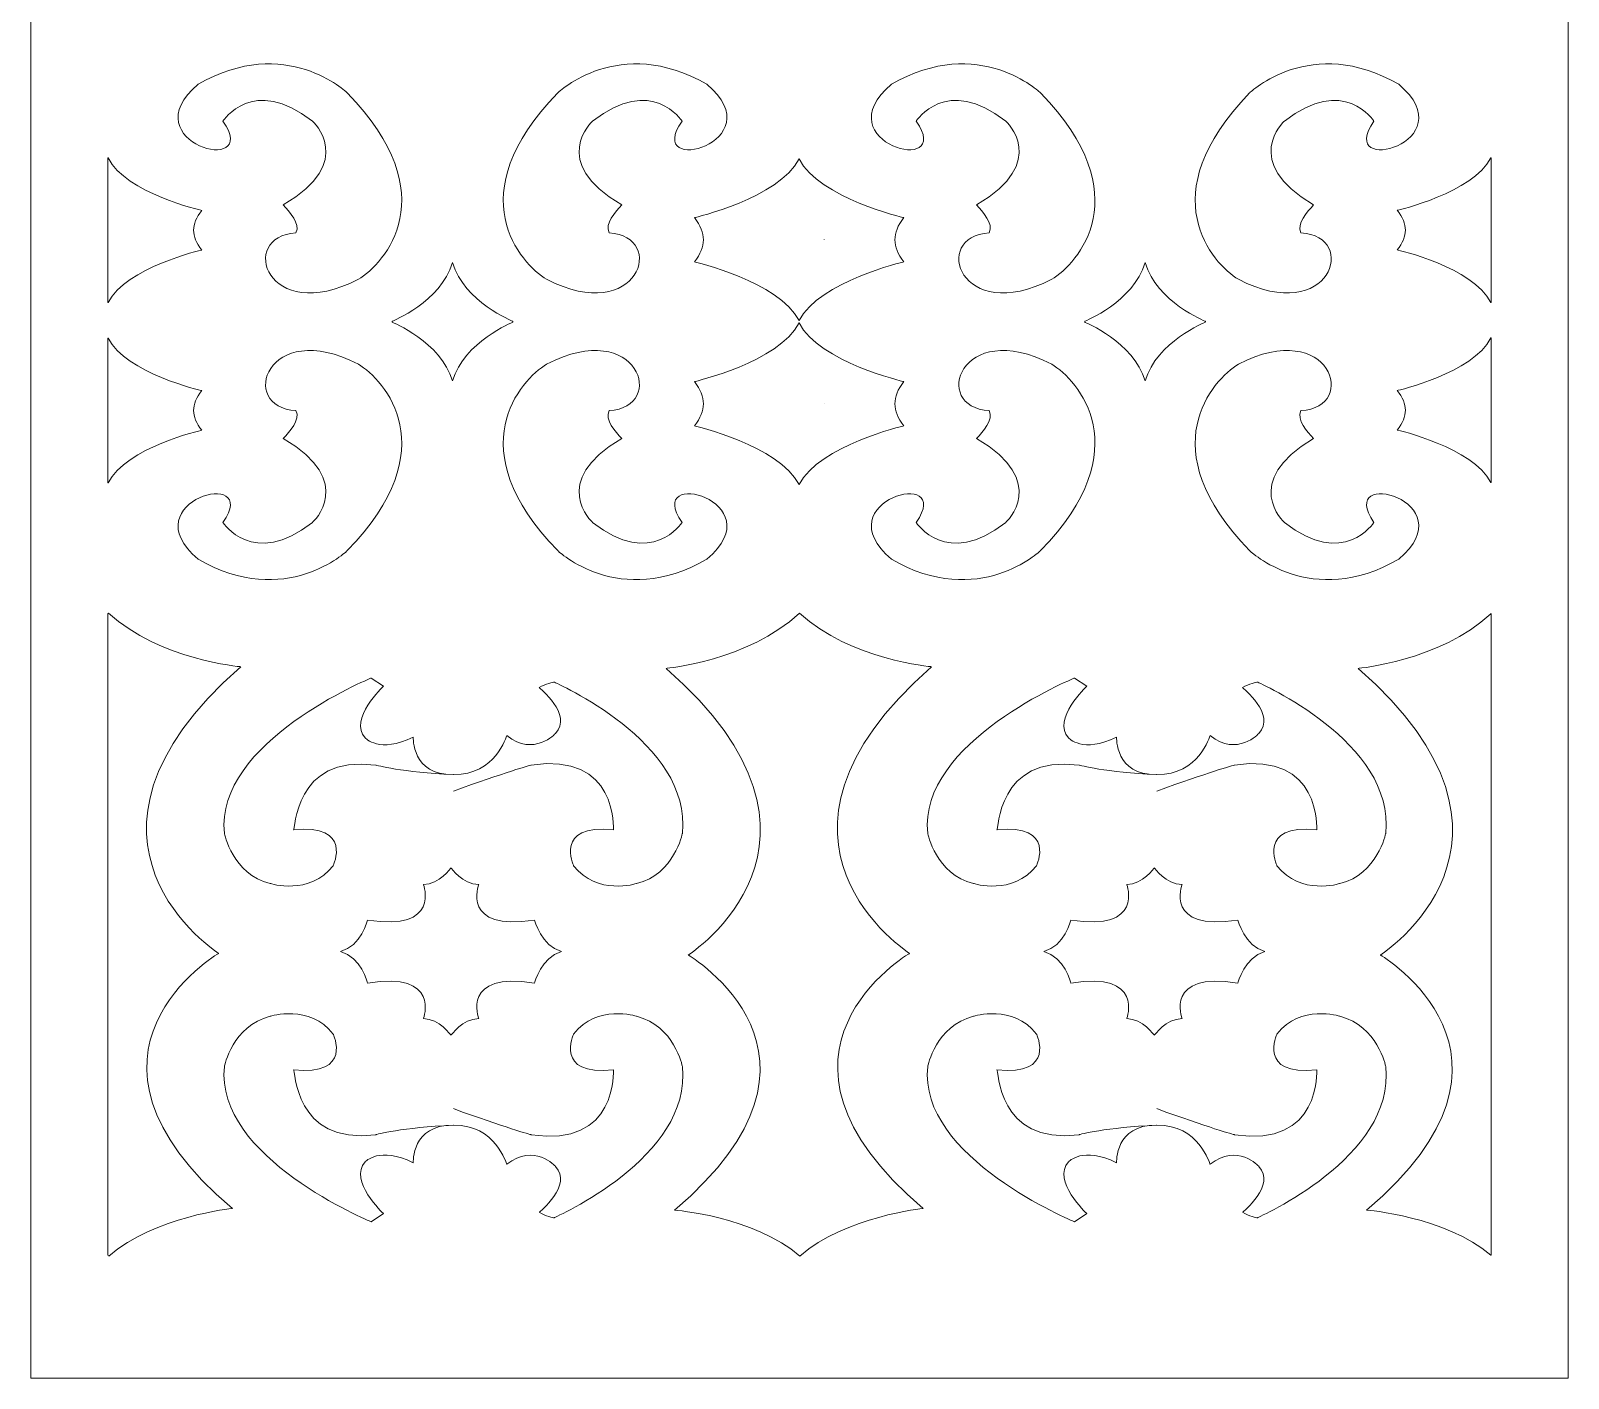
# Model space of a CAD drawing. Header units: centimetres. Extents: x -9.4 to 5, y -9.5 to 10.1.
# Drawn here: x -9.36 to -2.76, y -9.47 to -3.7 of the extents above; entities that cross this region are included whole.
import ezdxf

# ---------------------------------------------------------------- set-up
doc = ezdxf.new("R2010")
doc.units = ezdxf.units.CM
doc.header["$MEASUREMENT"] = 0
doc.layers.add('layer 1', color=7, linetype='Continuous')

msp = doc.modelspace()

# ---------------------------------------------------------------- linework, layer by layer
at = {"layer": 'layer 1', "color": 242, "lineweight": 9}
for points, knots in [([(-9.35539, -9.47415), (-9.35539, -9.47415), (-9.35539, 10.11865), (-9.35539, 10.11865), (-9.35539, 10.11865), (-9.35539, 10.11865), (-2.76373, 10.11865), (-2.76373, 10.11865), (-2.76373, 10.11865), (-2.76373, 10.11865), (-2.76373, -9.47415), (-2.76373, -9.47415), (-2.76373, -9.47415), (-2.76373, -9.47415), (-9.35539, -9.47415), (-9.35539, -9.47415)], [0, 0, 0, 0, 0.2, 0.2, 0.2, 0.2, 0.4, 0.4, 0.4, 0.4, 0.6, 0.6, 0.6, 0.6, 1, 1, 1, 1]), ([(-8.21822, -4.56465), (-8.47006, -4.57816), (-8.34461, -4.96715), (-7.95059, -4.76373), (-7.95059, -4.76373), (-7.83993, -4.69665), (-7.5712, -4.40383), (-7.99817, -3.96481), (-7.99817, -3.96481), (-7.99817, -3.96481), (-8.26204, -3.71124), (-8.63786, -3.92788), (-8.63786, -3.92788), (-8.93194, -4.17686), (-8.36337, -4.32866), (-8.53124, -4.08544), (-8.53124, -4.08544), (-8.53124, -4.08544), (-8.40331, -3.88603), (-8.14743, -4.08544), (-8.14743, -4.08544), (-8.14743, -4.08544), (-7.95552, -4.26023), (-8.2727, -4.44487), (-8.2727, -4.44487), (-8.24527, -4.47426), (-8.19891, -4.52523), (-8.21822, -4.56465)], [0, 0, 0, 0, 0.125, 0.125, 0.125, 0.125, 0.25, 0.25, 0.25, 0.25, 0.375, 0.375, 0.375, 0.375, 0.5, 0.5, 0.5, 0.5, 0.625, 0.625, 0.625, 0.625, 0.75, 0.75, 0.75, 0.75, 1, 1, 1, 1]), ([(-6.87621, -4.56465), (-6.62436, -4.57816), (-6.74982, -4.96715), (-7.14384, -4.76373), (-7.14384, -4.76373), (-7.2545, -4.69665), (-7.52323, -4.40383), (-7.09626, -3.96481), (-7.09626, -3.96481), (-7.09626, -3.96481), (-6.83239, -3.71124), (-6.45657, -3.92788), (-6.45657, -3.92788), (-6.16249, -4.17686), (-6.73106, -4.32866), (-6.56318, -4.08544), (-6.56318, -4.08544), (-6.56318, -4.08544), (-6.69112, -3.88603), (-6.947, -4.08544), (-6.947, -4.08544), (-6.947, -4.08544), (-7.1389, -4.26023), (-6.82172, -4.44487), (-6.82172, -4.44487), (-6.84916, -4.47426), (-6.89552, -4.52523), (-6.87621, -4.56465)], [0, 0, 0, 0, 0.125, 0.125, 0.125, 0.125, 0.25, 0.25, 0.25, 0.25, 0.375, 0.375, 0.375, 0.375, 0.5, 0.5, 0.5, 0.5, 0.625, 0.625, 0.625, 0.625, 0.75, 0.75, 0.75, 0.75, 1, 1, 1, 1]), ([(-5.24604, -4.56465), (-5.49789, -4.57816), (-5.37243, -4.96715), (-4.97841, -4.76373), (-4.97841, -4.76373), (-4.86775, -4.69665), (-4.59902, -4.40383), (-5.02599, -3.96481), (-5.02599, -3.96481), (-5.02599, -3.96481), (-5.28986, -3.71124), (-5.66568, -3.92788), (-5.66568, -3.92788), (-5.95976, -4.17686), (-5.39119, -4.32866), (-5.55907, -4.08544), (-5.55907, -4.08544), (-5.55907, -4.08544), (-5.43113, -3.88603), (-5.17525, -4.08544), (-5.17525, -4.08544), (-5.17525, -4.08544), (-4.98334, -4.26023), (-5.30053, -4.44487), (-5.30053, -4.44487), (-5.27309, -4.47426), (-5.22673, -4.52523), (-5.24604, -4.56465)], [0, 0, 0, 0, 0.125, 0.125, 0.125, 0.125, 0.25, 0.25, 0.25, 0.25, 0.375, 0.375, 0.375, 0.375, 0.5, 0.5, 0.5, 0.5, 0.625, 0.625, 0.625, 0.625, 0.75, 0.75, 0.75, 0.75, 1, 1, 1, 1]), ([(-3.90992, -4.56465), (-3.65807, -4.57816), (-3.78353, -4.96715), (-4.17755, -4.76373), (-4.17755, -4.76373), (-4.2882, -4.69665), (-4.55693, -4.40383), (-4.12996, -3.96481), (-4.12996, -3.96481), (-4.12996, -3.96481), (-3.86609, -3.71124), (-3.49027, -3.92788), (-3.49027, -3.92788), (-3.1962, -4.17686), (-3.76476, -4.32866), (-3.59689, -4.08544), (-3.59689, -4.08544), (-3.59689, -4.08544), (-3.72483, -3.88603), (-3.9807, -4.08544), (-3.9807, -4.08544), (-3.9807, -4.08544), (-4.17261, -4.26023), (-3.85543, -4.44487), (-3.85543, -4.44487), (-3.88286, -4.47426), (-3.92923, -4.52523), (-3.90992, -4.56465)], [0, 0, 0, 0, 0.125, 0.125, 0.125, 0.125, 0.25, 0.25, 0.25, 0.25, 0.375, 0.375, 0.375, 0.375, 0.5, 0.5, 0.5, 0.5, 0.625, 0.625, 0.625, 0.625, 0.75, 0.75, 0.75, 0.75, 1, 1, 1, 1]), ([(-9.02429, -4.24335), (-9.02423, -4.24346), (-9.02417, -4.24356), (-9.02411, -4.24368), (-9.02411, -4.24368), (-8.9463, -4.39457), (-8.62245, -4.46869), (-8.62245, -4.46869), (-8.62245, -4.46869), (-8.64672, -4.498), (-8.65581, -4.52731), (-8.65703, -4.55353), (-8.65703, -4.55353), (-8.65581, -4.57974), (-8.64672, -4.60905), (-8.62245, -4.63836), (-8.62245, -4.63836), (-8.62245, -4.63836), (-8.94644, -4.71252), (-9.02416, -4.86347), (-9.02416, -4.86347), (-9.0242, -4.86355), (-9.02425, -4.86362), (-9.02429, -4.8637), (-9.02429, -4.8637), (-9.02429, -4.8637), (-9.02429, -4.24335), (-9.02429, -4.24335)], [0, 0, 0, 0, 0.125, 0.125, 0.125, 0.125, 0.25, 0.25, 0.25, 0.25, 0.375, 0.375, 0.375, 0.375, 0.5, 0.5, 0.5, 0.5, 0.625, 0.625, 0.625, 0.625, 0.75, 0.75, 0.75, 0.75, 1, 1, 1, 1]), ([(-6.06112, -4.94087), (-5.97451, -4.77199), (-5.61207, -4.68904), (-5.61207, -4.68904), (-5.61207, -4.68904), (-5.63919, -4.65628), (-5.64934, -4.62353), (-5.6507, -4.59424), (-5.6507, -4.59424), (-5.64934, -4.56494), (-5.63919, -4.53219), (-5.61207, -4.49943), (-5.61207, -4.49943), (-5.61207, -4.49943), (-5.97451, -4.41648), (-6.06112, -4.24761), (-6.06112, -4.24761), (-6.14774, -4.41648), (-6.51018, -4.49943), (-6.51018, -4.49943), (-6.51018, -4.49943), (-6.48306, -4.53219), (-6.47291, -4.56494), (-6.47154, -4.59424), (-6.47154, -4.59424), (-6.47291, -4.62353), (-6.48306, -4.65628), (-6.51018, -4.68904), (-6.51018, -4.68904), (-6.51018, -4.68904), (-6.14774, -4.77199), (-6.06112, -4.94087)], [0, 0, 0, 0, 0.1111111, 0.1111111, 0.1111111, 0.1111111, 0.2222222, 0.2222222, 0.2222222, 0.2222222, 0.3333333, 0.3333333, 0.3333333, 0.3333333, 0.4444444, 0.4444444, 0.4444444, 0.4444444, 0.5555556, 0.5555556, 0.5555556, 0.5555556, 0.6666667, 0.6666667, 0.6666667, 0.6666667, 0.7777778, 0.7777778, 0.7777778, 0.7777778, 1, 1, 1, 1]), ([(-3.09483, -4.24266), (-3.09489, -4.24277), (-3.09495, -4.24288), (-3.09501, -4.24299), (-3.09501, -4.24299), (-3.17282, -4.39388), (-3.49667, -4.46801), (-3.49667, -4.46801), (-3.49667, -4.46801), (-3.4724, -4.49732), (-3.46331, -4.52663), (-3.46209, -4.55284), (-3.46209, -4.55284), (-3.46331, -4.57906), (-3.4724, -4.60836), (-3.49667, -4.63768), (-3.49667, -4.63768), (-3.49667, -4.63768), (-3.17268, -4.71183), (-3.09496, -4.86278), (-3.09496, -4.86278), (-3.09492, -4.86286), (-3.09487, -4.86294), (-3.09483, -4.86302), (-3.09483, -4.86302), (-3.09483, -4.86302), (-3.09483, -4.24266), (-3.09483, -4.24266)], [0, 0, 0, 0, 0.125, 0.125, 0.125, 0.125, 0.25, 0.25, 0.25, 0.25, 0.375, 0.375, 0.375, 0.375, 0.5, 0.5, 0.5, 0.5, 0.625, 0.625, 0.625, 0.625, 0.75, 0.75, 0.75, 0.75, 1, 1, 1, 1]), ([(-7.28937, -4.94569), (-7.28929, -4.94552), (-7.28921, -4.94534), (-7.28913, -4.94517), (-7.28913, -4.94517), (-7.28889, -4.94467), (-7.28866, -4.94417), (-7.28842, -4.94368), (-7.28842, -4.94368), (-7.28842, -4.94368), (-7.4973, -4.86072), (-7.54721, -4.69185), (-7.54721, -4.69185), (-7.59713, -4.86072), (-7.80601, -4.94368), (-7.80601, -4.94368), (-7.80601, -4.94368), (-7.80577, -4.94418), (-7.80553, -4.94468), (-7.80529, -4.94519), (-7.80529, -4.94519), (-7.80522, -4.94536), (-7.80514, -4.94552), (-7.80506, -4.94569), (-7.80506, -4.94569), (-7.80514, -4.94586), (-7.80522, -4.94603), (-7.80529, -4.94619), (-7.80529, -4.94619), (-7.80553, -4.9467), (-7.80577, -4.9472), (-7.80601, -4.9477), (-7.80601, -4.9477), (-7.80601, -4.9477), (-7.59713, -5.03066), (-7.54721, -5.19954), (-7.54721, -5.19954), (-7.4973, -5.03066), (-7.28842, -4.94771), (-7.28842, -4.94771), (-7.28842, -4.94771), (-7.28866, -4.94721), (-7.28889, -4.94671), (-7.28913, -4.94621), (-7.28913, -4.94621), (-7.28921, -4.94604), (-7.28929, -4.94586), (-7.28937, -4.94569)], [0, 0, 0, 0, 0.0769231, 0.0769231, 0.0769231, 0.0769231, 0.1538462, 0.1538462, 0.1538462, 0.1538462, 0.2307692, 0.2307692, 0.2307692, 0.2307692, 0.3076923, 0.3076923, 0.3076923, 0.3076923, 0.3846154, 0.3846154, 0.3846154, 0.3846154, 0.4615385, 0.4615385, 0.4615385, 0.4615385, 0.5384615, 0.5384615, 0.5384615, 0.5384615, 0.6153846, 0.6153846, 0.6153846, 0.6153846, 0.6923077, 0.6923077, 0.6923077, 0.6923077, 0.7692308, 0.7692308, 0.7692308, 0.7692308, 0.8461538, 0.8461538, 0.8461538, 0.8461538, 1, 1, 1, 1]), ([(-4.32013, -4.94569), (-4.32005, -4.94586), (-4.31998, -4.94604), (-4.31989, -4.94621), (-4.31989, -4.94621), (-4.31966, -4.94671), (-4.31942, -4.94721), (-4.31918, -4.94771), (-4.31918, -4.94771), (-4.31918, -4.94771), (-4.52806, -5.03066), (-4.57798, -5.19954), (-4.57798, -5.19954), (-4.6279, -5.03066), (-4.83677, -4.94771), (-4.83677, -4.94771), (-4.83677, -4.94771), (-4.83653, -4.9472), (-4.83629, -4.9467), (-4.83606, -4.94619), (-4.83606, -4.94619), (-4.83598, -4.94603), (-4.8359, -4.94586), (-4.83582, -4.94569), (-4.83582, -4.94569), (-4.8359, -4.94552), (-4.83598, -4.94536), (-4.83606, -4.94519), (-4.83606, -4.94519), (-4.83629, -4.94468), (-4.83653, -4.94418), (-4.83677, -4.94368), (-4.83677, -4.94368), (-4.83677, -4.94368), (-4.6279, -4.86072), (-4.57798, -4.69185), (-4.57798, -4.69185), (-4.52806, -4.86072), (-4.31918, -4.94368), (-4.31918, -4.94368), (-4.31918, -4.94368), (-4.31942, -4.94417), (-4.31966, -4.94467), (-4.31989, -4.94517), (-4.31989, -4.94517), (-4.31998, -4.94534), (-4.32005, -4.94552), (-4.32013, -4.94569)], [0, 0, 0, 0, 0.0769231, 0.0769231, 0.0769231, 0.0769231, 0.1538462, 0.1538462, 0.1538462, 0.1538462, 0.2307692, 0.2307692, 0.2307692, 0.2307692, 0.3076923, 0.3076923, 0.3076923, 0.3076923, 0.3846154, 0.3846154, 0.3846154, 0.3846154, 0.4615385, 0.4615385, 0.4615385, 0.4615385, 0.5384615, 0.5384615, 0.5384615, 0.5384615, 0.6153846, 0.6153846, 0.6153846, 0.6153846, 0.6923077, 0.6923077, 0.6923077, 0.6923077, 0.7692308, 0.7692308, 0.7692308, 0.7692308, 0.8461538, 0.8461538, 0.8461538, 0.8461538, 1, 1, 1, 1]), ([(-8.21822, -5.32673), (-8.47006, -5.31322), (-8.34461, -4.92424), (-7.95059, -5.12765), (-7.95059, -5.12765), (-7.83993, -5.19473), (-7.5712, -5.48755), (-7.99817, -5.92657), (-7.99817, -5.92657), (-7.99817, -5.92657), (-8.26204, -6.18014), (-8.63786, -5.9635), (-8.63786, -5.9635), (-8.93194, -5.71452), (-8.36337, -5.56272), (-8.53124, -5.80594), (-8.53124, -5.80594), (-8.53124, -5.80594), (-8.40331, -6.00535), (-8.14743, -5.80594), (-8.14743, -5.80594), (-8.14743, -5.80594), (-7.95552, -5.63115), (-8.2727, -5.44651), (-8.2727, -5.44651), (-8.24527, -5.41712), (-8.19891, -5.36615), (-8.21822, -5.32673)], [0, 0, 0, 0, 0.125, 0.125, 0.125, 0.125, 0.25, 0.25, 0.25, 0.25, 0.375, 0.375, 0.375, 0.375, 0.5, 0.5, 0.5, 0.5, 0.625, 0.625, 0.625, 0.625, 0.75, 0.75, 0.75, 0.75, 1, 1, 1, 1]), ([(-6.87621, -5.32673), (-6.62436, -5.31322), (-6.74982, -4.92424), (-7.14384, -5.12765), (-7.14384, -5.12765), (-7.2545, -5.19473), (-7.52323, -5.48755), (-7.09626, -5.92657), (-7.09626, -5.92657), (-7.09626, -5.92657), (-6.83239, -6.18014), (-6.45657, -5.9635), (-6.45657, -5.9635), (-6.16249, -5.71452), (-6.73106, -5.56272), (-6.56318, -5.80594), (-6.56318, -5.80594), (-6.56318, -5.80594), (-6.69112, -6.00535), (-6.947, -5.80594), (-6.947, -5.80594), (-6.947, -5.80594), (-7.1389, -5.63115), (-6.82172, -5.44651), (-6.82172, -5.44651), (-6.84916, -5.41712), (-6.89552, -5.36615), (-6.87621, -5.32673)], [0, 0, 0, 0, 0.125, 0.125, 0.125, 0.125, 0.25, 0.25, 0.25, 0.25, 0.375, 0.375, 0.375, 0.375, 0.5, 0.5, 0.5, 0.5, 0.625, 0.625, 0.625, 0.625, 0.75, 0.75, 0.75, 0.75, 1, 1, 1, 1]), ([(-5.24604, -5.32673), (-5.49789, -5.31322), (-5.37243, -4.92424), (-4.97841, -5.12765), (-4.97841, -5.12765), (-4.86775, -5.19473), (-4.59902, -5.48755), (-5.02599, -5.92657), (-5.02599, -5.92657), (-5.02599, -5.92657), (-5.28986, -6.18014), (-5.66568, -5.9635), (-5.66568, -5.9635), (-5.95976, -5.71452), (-5.39119, -5.56272), (-5.55907, -5.80594), (-5.55907, -5.80594), (-5.55907, -5.80594), (-5.43113, -6.00535), (-5.17525, -5.80594), (-5.17525, -5.80594), (-5.17525, -5.80594), (-4.98334, -5.63115), (-5.30053, -5.44651), (-5.30053, -5.44651), (-5.27309, -5.41712), (-5.22673, -5.36615), (-5.24604, -5.32673)], [0, 0, 0, 0, 0.125, 0.125, 0.125, 0.125, 0.25, 0.25, 0.25, 0.25, 0.375, 0.375, 0.375, 0.375, 0.5, 0.5, 0.5, 0.5, 0.625, 0.625, 0.625, 0.625, 0.75, 0.75, 0.75, 0.75, 1, 1, 1, 1]), ([(-3.90992, -5.32673), (-3.65807, -5.31322), (-3.78353, -4.92424), (-4.17755, -5.12765), (-4.17755, -5.12765), (-4.2882, -5.19473), (-4.55693, -5.48755), (-4.12996, -5.92657), (-4.12996, -5.92657), (-4.12996, -5.92657), (-3.86609, -6.18014), (-3.49027, -5.9635), (-3.49027, -5.9635), (-3.1962, -5.71452), (-3.76476, -5.56272), (-3.59689, -5.80594), (-3.59689, -5.80594), (-3.59689, -5.80594), (-3.72483, -6.00535), (-3.9807, -5.80594), (-3.9807, -5.80594), (-3.9807, -5.80594), (-4.17261, -5.63115), (-3.85543, -5.44651), (-3.85543, -5.44651), (-3.88286, -5.41712), (-3.92923, -5.36615), (-3.90992, -5.32673)], [0, 0, 0, 0, 0.125, 0.125, 0.125, 0.125, 0.25, 0.25, 0.25, 0.25, 0.375, 0.375, 0.375, 0.375, 0.5, 0.5, 0.5, 0.5, 0.625, 0.625, 0.625, 0.625, 0.75, 0.75, 0.75, 0.75, 1, 1, 1, 1]), ([(-6.06112, -4.95052), (-5.97451, -5.11939), (-5.61207, -5.20234), (-5.61207, -5.20234), (-5.61207, -5.20234), (-5.63919, -5.2351), (-5.64934, -5.26785), (-5.6507, -5.29714), (-5.6507, -5.29714), (-5.64934, -5.32644), (-5.63919, -5.35919), (-5.61207, -5.39195), (-5.61207, -5.39195), (-5.61207, -5.39195), (-5.97451, -5.4749), (-6.06112, -5.64377), (-6.06112, -5.64377), (-6.14774, -5.4749), (-6.51018, -5.39195), (-6.51018, -5.39195), (-6.51018, -5.39195), (-6.48306, -5.35919), (-6.47291, -5.32644), (-6.47154, -5.29714), (-6.47154, -5.29714), (-6.47291, -5.26785), (-6.48306, -5.2351), (-6.51018, -5.20234), (-6.51018, -5.20234), (-6.51018, -5.20234), (-6.14774, -5.11939), (-6.06112, -4.95052)], [0, 0, 0, 0, 0.1111111, 0.1111111, 0.1111111, 0.1111111, 0.2222222, 0.2222222, 0.2222222, 0.2222222, 0.3333333, 0.3333333, 0.3333333, 0.3333333, 0.4444444, 0.4444444, 0.4444444, 0.4444444, 0.5555556, 0.5555556, 0.5555556, 0.5555556, 0.6666667, 0.6666667, 0.6666667, 0.6666667, 0.7777778, 0.7777778, 0.7777778, 0.7777778, 1, 1, 1, 1]), ([(-9.02429, -5.63602), (-9.02423, -5.63591), (-9.02417, -5.6358), (-9.02411, -5.63569), (-9.02411, -5.63569), (-8.9463, -5.4848), (-8.62245, -5.41068), (-8.62245, -5.41068), (-8.62245, -5.41068), (-8.64672, -5.38137), (-8.65581, -5.35206), (-8.65703, -5.32584), (-8.65703, -5.32584), (-8.65581, -5.29963), (-8.64672, -5.27032), (-8.62245, -5.241), (-8.62245, -5.241), (-8.62245, -5.241), (-8.94644, -5.16685), (-9.02416, -5.0159), (-9.02416, -5.0159), (-9.0242, -5.01582), (-9.02425, -5.01574), (-9.02429, -5.01566), (-9.02429, -5.01566), (-9.02429, -5.01566), (-9.02429, -5.63602), (-9.02429, -5.63602)], [0, 0, 0, 0, 0.125, 0.125, 0.125, 0.125, 0.25, 0.25, 0.25, 0.25, 0.375, 0.375, 0.375, 0.375, 0.5, 0.5, 0.5, 0.5, 0.625, 0.625, 0.625, 0.625, 0.75, 0.75, 0.75, 0.75, 1, 1, 1, 1]), ([(-3.09483, -5.63534), (-3.09489, -5.63523), (-3.09495, -5.63512), (-3.09501, -5.63501), (-3.09501, -5.63501), (-3.17282, -5.48412), (-3.49667, -5.40999), (-3.49667, -5.40999), (-3.49667, -5.40999), (-3.4724, -5.38068), (-3.46331, -5.35137), (-3.46209, -5.32516), (-3.46209, -5.32516), (-3.46331, -5.29895), (-3.4724, -5.26964), (-3.49667, -5.24032), (-3.49667, -5.24032), (-3.49667, -5.24032), (-3.17268, -5.16617), (-3.09496, -5.01522), (-3.09496, -5.01522), (-3.09492, -5.01513), (-3.09487, -5.01506), (-3.09483, -5.01498), (-3.09483, -5.01498), (-3.09483, -5.01498), (-3.09483, -5.63534), (-3.09483, -5.63534)], [0, 0, 0, 0, 0.125, 0.125, 0.125, 0.125, 0.25, 0.25, 0.25, 0.25, 0.375, 0.375, 0.375, 0.375, 0.5, 0.5, 0.5, 0.5, 0.625, 0.625, 0.625, 0.625, 0.75, 0.75, 0.75, 0.75, 1, 1, 1, 1]), ([(-9.02001, -8.95043), (-8.82396, -8.77999), (-8.49086, -8.74642), (-8.49086, -8.74642), (-8.49086, -8.74642), (-9.28085, -8.08067), (-8.54965, -7.65307), (-8.54965, -7.65307), (-8.54965, -7.65307), (-8.54965, -7.65307), (-9.30563, -7.16967), (-8.45515, -6.42441), (-8.45515, -6.42441), (-8.45515, -6.42441), (-8.79994, -6.39639), (-9.02181, -6.1946), (-9.02181, -6.1946), (-9.02263, -6.19536), (-9.02347, -6.1961), (-9.02429, -6.19685), (-9.02429, -6.19685), (-9.02429, -6.19685), (-9.02429, -8.9468), (-9.02429, -8.9468), (-9.02429, -8.9468), (-9.02286, -8.94801), (-9.02142, -8.9492), (-9.02001, -8.95043)], [0, 0, 0, 0, 0.125, 0.125, 0.125, 0.125, 0.25, 0.25, 0.25, 0.25, 0.375, 0.375, 0.375, 0.375, 0.5, 0.5, 0.5, 0.5, 0.625, 0.625, 0.625, 0.625, 0.75, 0.75, 0.75, 0.75, 1, 1, 1, 1]), ([(-6.05799, -8.95043), (-5.86193, -8.77999), (-5.52883, -8.74642), (-5.52883, -8.74642), (-5.52883, -8.74642), (-6.31882, -8.08067), (-5.58762, -7.65308), (-5.58762, -7.65308), (-5.58762, -7.65308), (-5.58762, -7.65308), (-6.3436, -7.16967), (-5.49312, -6.42441), (-5.49312, -6.42441), (-5.49312, -6.42441), (-5.83791, -6.39639), (-6.05978, -6.1946), (-6.05978, -6.1946), (-6.28141, -6.40093), (-6.6314, -6.43142), (-6.6314, -6.43142), (-6.6314, -6.43142), (-5.78092, -7.17668), (-6.53691, -7.6601), (-6.53691, -7.6601), (-6.53691, -7.6601), (-6.53691, -7.6601), (-5.8057, -8.08768), (-6.5957, -8.75344), (-6.5957, -8.75344), (-6.5957, -8.75344), (-6.25405, -8.77999), (-6.05799, -8.95043)], [0, 0, 0, 0, 0.1111111, 0.1111111, 0.1111111, 0.1111111, 0.2222222, 0.2222222, 0.2222222, 0.2222222, 0.3333333, 0.3333333, 0.3333333, 0.3333333, 0.4444444, 0.4444444, 0.4444444, 0.4444444, 0.5555556, 0.5555556, 0.5555556, 0.5555556, 0.6666667, 0.6666667, 0.6666667, 0.6666667, 0.7777778, 0.7777778, 0.7777778, 0.7777778, 1, 1, 1, 1]), ([(-3.09483, -6.19686), (-3.09491, -6.19693), (-3.095, -6.19701), (-3.09508, -6.19708), (-3.09508, -6.19708), (-3.31684, -6.40115), (-3.66397, -6.43142), (-3.66397, -6.43142), (-3.66397, -6.43142), (-2.81349, -7.17668), (-3.56947, -7.6601), (-3.56947, -7.6601), (-3.56947, -7.6601), (-3.56947, -7.6601), (-2.83827, -8.08769), (-3.62827, -8.75345), (-3.62827, -8.75345), (-3.62827, -8.75345), (-3.29208, -8.7796), (-3.09531, -8.94639), (-3.09531, -8.94639), (-3.09515, -8.94653), (-3.09499, -8.94667), (-3.09483, -8.9468), (-3.09483, -8.9468), (-3.09483, -8.9468), (-3.09483, -6.19686), (-3.09483, -6.19686)], [0, 0, 0, 0, 0.125, 0.125, 0.125, 0.125, 0.25, 0.25, 0.25, 0.25, 0.375, 0.375, 0.375, 0.375, 0.5, 0.5, 0.5, 0.5, 0.625, 0.625, 0.625, 0.625, 0.75, 0.75, 0.75, 0.75, 1, 1, 1, 1]), ([(-7.54416, -6.88633), (-7.54417, -6.88633), (-7.54418, -6.88633), (-7.54418, -6.88633), (-7.54418, -6.88633), (-7.72289, -6.89011), (-7.71535, -6.72592), (-7.71535, -6.72592), (-7.71535, -6.72592), (-7.86062, -6.79769), (-7.92133, -6.72956), (-7.92133, -6.72956), (-7.92133, -6.72956), (-7.99528, -6.64986), (-7.84329, -6.50784), (-7.84329, -6.50784), (-7.84329, -6.50784), (-7.84329, -6.50784), (-7.89637, -6.47298), (-7.89637, -6.47298), (-7.89637, -6.47298), (-7.89637, -6.47298), (-8.5684, -6.74838), (-8.52503, -7.13849), (-8.52503, -7.13849), (-8.52503, -7.13849), (-8.49078, -7.31351), (-8.32868, -7.35358), (-8.32868, -7.35358), (-8.32868, -7.35358), (-8.15895, -7.4073), (-8.05898, -7.27719), (-8.05898, -7.27719), (-8.05898, -7.27719), (-7.97264, -7.09671), (-8.22939, -7.12399), (-8.22939, -7.12399), (-8.21952, -7.13006), (-8.23055, -6.80015), (-7.8764, -6.84597), (-7.8764, -6.84597), (-7.8764, -6.84597), (-7.76175, -6.87756), (-7.54416, -6.88633)], [0, 0, 0, 0, 0.0833333, 0.0833333, 0.0833333, 0.0833333, 0.1666667, 0.1666667, 0.1666667, 0.1666667, 0.25, 0.25, 0.25, 0.25, 0.3333333, 0.3333333, 0.3333333, 0.3333333, 0.4166667, 0.4166667, 0.4166667, 0.4166667, 0.5, 0.5, 0.5, 0.5, 0.5833333, 0.5833333, 0.5833333, 0.5833333, 0.6666667, 0.6666667, 0.6666667, 0.6666667, 0.75, 0.75, 0.75, 0.75, 0.8333333, 0.8333333, 0.8333333, 0.8333333, 1, 1, 1, 1]), ([(-7.54261, -6.88633), (-7.36389, -6.89012), (-7.31459, -6.71936), (-7.31459, -6.71936), (-7.31459, -6.71936), (-7.1975, -6.81233), (-7.10506, -6.70987), (-7.10506, -6.70987), (-7.10506, -6.70987), (-7.0311, -6.63018), (-7.17538, -6.51324), (-7.17538, -6.51324), (-7.17538, -6.51324), (-7.1502, -6.49725), (-7.11185, -6.48994), (-7.11185, -6.48994), (-7.11185, -6.48994), (-7.11185, -6.48994), (-6.51837, -6.74838), (-6.56175, -7.13849), (-6.56175, -7.13849), (-6.56175, -7.13849), (-6.59599, -7.31351), (-6.75809, -7.35358), (-6.75809, -7.35358), (-6.75809, -7.35358), (-6.92782, -7.4073), (-7.02779, -7.27719), (-7.02779, -7.27719), (-7.02779, -7.27719), (-7.11413, -7.09671), (-6.85739, -7.12399), (-6.85739, -7.12399), (-6.85739, -7.12399), (-6.8374, -6.78856), (-7.21038, -6.84597), (-7.21038, -6.84597), (-7.21038, -6.84597), (-7.32503, -6.87756), (-7.54339, -6.95759)], [0, 0, 0, 0, 0.0909091, 0.0909091, 0.0909091, 0.0909091, 0.1818182, 0.1818182, 0.1818182, 0.1818182, 0.2727273, 0.2727273, 0.2727273, 0.2727273, 0.3636364, 0.3636364, 0.3636364, 0.3636364, 0.4545455, 0.4545455, 0.4545455, 0.4545455, 0.5454545, 0.5454545, 0.5454545, 0.5454545, 0.6363636, 0.6363636, 0.6363636, 0.6363636, 0.7272727, 0.7272727, 0.7272727, 0.7272727, 0.8181818, 0.8181818, 0.8181818, 0.8181818, 1, 1, 1, 1]), ([(-4.52883, -6.88633), (-4.52884, -6.88633), (-4.52885, -6.88633), (-4.52885, -6.88633), (-4.52885, -6.88633), (-4.70756, -6.89011), (-4.70002, -6.72592), (-4.70002, -6.72592), (-4.70002, -6.72592), (-4.84529, -6.79769), (-4.906, -6.72956), (-4.906, -6.72956), (-4.906, -6.72956), (-4.97995, -6.64986), (-4.82796, -6.50784), (-4.82796, -6.50784), (-4.82796, -6.50784), (-4.82796, -6.50784), (-4.88105, -6.47298), (-4.88105, -6.47298), (-4.88105, -6.47298), (-4.88105, -6.47298), (-5.55308, -6.74838), (-5.5097, -7.13849), (-5.5097, -7.13849), (-5.5097, -7.13849), (-5.47545, -7.31351), (-5.31336, -7.35358), (-5.31336, -7.35358), (-5.31336, -7.35358), (-5.14362, -7.4073), (-5.04365, -7.27719), (-5.04365, -7.27719), (-5.04365, -7.27719), (-4.95731, -7.09671), (-5.21406, -7.12399), (-5.21406, -7.12399), (-5.20419, -7.13006), (-5.21522, -6.80015), (-4.86107, -6.84597), (-4.86107, -6.84597), (-4.86107, -6.84597), (-4.74642, -6.87756), (-4.52883, -6.88633)], [0, 0, 0, 0, 0.0833333, 0.0833333, 0.0833333, 0.0833333, 0.1666667, 0.1666667, 0.1666667, 0.1666667, 0.25, 0.25, 0.25, 0.25, 0.3333333, 0.3333333, 0.3333333, 0.3333333, 0.4166667, 0.4166667, 0.4166667, 0.4166667, 0.5, 0.5, 0.5, 0.5, 0.5833333, 0.5833333, 0.5833333, 0.5833333, 0.6666667, 0.6666667, 0.6666667, 0.6666667, 0.75, 0.75, 0.75, 0.75, 0.8333333, 0.8333333, 0.8333333, 0.8333333, 1, 1, 1, 1]), ([(-4.52729, -6.88633), (-4.34857, -6.89012), (-4.29926, -6.71936), (-4.29926, -6.71936), (-4.29926, -6.71936), (-4.18217, -6.81233), (-4.08973, -6.70987), (-4.08973, -6.70987), (-4.08973, -6.70987), (-4.01577, -6.63018), (-4.16004, -6.51324), (-4.16004, -6.51324), (-4.16004, -6.51324), (-4.13487, -6.49725), (-4.09652, -6.48994), (-4.09652, -6.48994), (-4.09652, -6.48994), (-4.09652, -6.48994), (-3.50304, -6.74838), (-3.54642, -7.13849), (-3.54642, -7.13849), (-3.54642, -7.13849), (-3.58067, -7.31351), (-3.74276, -7.35358), (-3.74276, -7.35358), (-3.74276, -7.35358), (-3.9125, -7.4073), (-4.01247, -7.27719), (-4.01247, -7.27719), (-4.01247, -7.27719), (-4.09881, -7.09671), (-3.84206, -7.12399), (-3.84206, -7.12399), (-3.84206, -7.12399), (-3.82207, -6.78856), (-4.19505, -6.84597), (-4.19505, -6.84597), (-4.19505, -6.84597), (-4.30969, -6.87756), (-4.52806, -6.95759)], [0, 0, 0, 0, 0.0909091, 0.0909091, 0.0909091, 0.0909091, 0.1818182, 0.1818182, 0.1818182, 0.1818182, 0.2727273, 0.2727273, 0.2727273, 0.2727273, 0.3636364, 0.3636364, 0.3636364, 0.3636364, 0.4545455, 0.4545455, 0.4545455, 0.4545455, 0.5454545, 0.5454545, 0.5454545, 0.5454545, 0.6363636, 0.6363636, 0.6363636, 0.6363636, 0.7272727, 0.7272727, 0.7272727, 0.7272727, 0.8181818, 0.8181818, 0.8181818, 0.8181818, 1, 1, 1, 1]), ([(-7.07939, -7.64508), (-7.16759, -7.668), (-7.19515, -7.78001), (-7.19515, -7.78001), (-7.19515, -7.78001), (-7.51212, -7.7291), (-7.43495, -7.93276), (-7.43495, -7.93276), (-7.43495, -7.93276), (-7.50386, -7.93276), (-7.55347, -8.00404), (-7.55347, -8.00404), (-7.55347, -8.00404), (-7.55347, -8.00404), (-7.60308, -7.93276), (-7.67199, -7.93276), (-7.67199, -7.93276), (-7.67199, -7.93276), (-7.59481, -7.7291), (-7.91178, -7.78001), (-7.91178, -7.78001), (-7.91178, -7.78001), (-7.93934, -7.668), (-8.02755, -7.64508), (-8.02755, -7.64508), (-7.93934, -7.62217), (-7.91178, -7.51016), (-7.91178, -7.51016), (-7.91178, -7.51016), (-7.59481, -7.56107), (-7.67199, -7.35741), (-7.67199, -7.35741), (-7.67199, -7.35741), (-7.60308, -7.35741), (-7.55347, -7.28613), (-7.55347, -7.28613), (-7.55347, -7.28613), (-7.55347, -7.28613), (-7.50386, -7.35741), (-7.43495, -7.35741), (-7.43495, -7.35741), (-7.43495, -7.35741), (-7.51212, -7.56107), (-7.19515, -7.51016), (-7.19515, -7.51016), (-7.19515, -7.51016), (-7.16759, -7.62217), (-7.07939, -7.64508)], [0, 0, 0, 0, 0.0769231, 0.0769231, 0.0769231, 0.0769231, 0.1538462, 0.1538462, 0.1538462, 0.1538462, 0.2307692, 0.2307692, 0.2307692, 0.2307692, 0.3076923, 0.3076923, 0.3076923, 0.3076923, 0.3846154, 0.3846154, 0.3846154, 0.3846154, 0.4615385, 0.4615385, 0.4615385, 0.4615385, 0.5384615, 0.5384615, 0.5384615, 0.5384615, 0.6153846, 0.6153846, 0.6153846, 0.6153846, 0.6923077, 0.6923077, 0.6923077, 0.6923077, 0.7692308, 0.7692308, 0.7692308, 0.7692308, 0.8461538, 0.8461538, 0.8461538, 0.8461538, 1, 1, 1, 1]), ([(-4.06406, -7.64508), (-4.15226, -7.668), (-4.17983, -7.78001), (-4.17983, -7.78001), (-4.17983, -7.78001), (-4.4968, -7.7291), (-4.41962, -7.93276), (-4.41962, -7.93276), (-4.41962, -7.93276), (-4.48853, -7.93276), (-4.53814, -8.00404), (-4.53814, -8.00404), (-4.53814, -8.00404), (-4.53814, -8.00404), (-4.58775, -7.93276), (-4.65666, -7.93276), (-4.65666, -7.93276), (-4.65666, -7.93276), (-4.57948, -7.7291), (-4.89645, -7.78001), (-4.89645, -7.78001), (-4.89645, -7.78001), (-4.92402, -7.668), (-5.01221, -7.64508), (-5.01221, -7.64508), (-4.92402, -7.62217), (-4.89645, -7.51016), (-4.89645, -7.51016), (-4.89645, -7.51016), (-4.57948, -7.56107), (-4.65666, -7.35741), (-4.65666, -7.35741), (-4.65666, -7.35741), (-4.58775, -7.35741), (-4.53814, -7.28613), (-4.53814, -7.28613), (-4.53814, -7.28613), (-4.53814, -7.28613), (-4.48853, -7.35741), (-4.41962, -7.35741), (-4.41962, -7.35741), (-4.41962, -7.35741), (-4.4968, -7.56107), (-4.17983, -7.51016), (-4.17983, -7.51016), (-4.17983, -7.51016), (-4.15226, -7.62217), (-4.06406, -7.64508)], [0, 0, 0, 0, 0.0769231, 0.0769231, 0.0769231, 0.0769231, 0.1538462, 0.1538462, 0.1538462, 0.1538462, 0.2307692, 0.2307692, 0.2307692, 0.2307692, 0.3076923, 0.3076923, 0.3076923, 0.3076923, 0.3846154, 0.3846154, 0.3846154, 0.3846154, 0.4615385, 0.4615385, 0.4615385, 0.4615385, 0.5384615, 0.5384615, 0.5384615, 0.5384615, 0.6153846, 0.6153846, 0.6153846, 0.6153846, 0.6923077, 0.6923077, 0.6923077, 0.6923077, 0.7692308, 0.7692308, 0.7692308, 0.7692308, 0.8461538, 0.8461538, 0.8461538, 0.8461538, 1, 1, 1, 1]), ([(-7.54416, -8.38984), (-7.54417, -8.38984), (-7.54418, -8.38984), (-7.54418, -8.38984), (-7.54418, -8.38984), (-7.72289, -8.38606), (-7.71535, -8.55025), (-7.71535, -8.55025), (-7.71535, -8.55025), (-7.86062, -8.47848), (-7.92133, -8.54661), (-7.92133, -8.54661), (-7.92133, -8.54661), (-7.99528, -8.6263), (-7.84329, -8.76833), (-7.84329, -8.76833), (-7.84329, -8.76833), (-7.84329, -8.76833), (-7.89637, -8.80318), (-7.89637, -8.80318), (-7.89637, -8.80318), (-7.89637, -8.80318), (-8.5684, -8.52779), (-8.52503, -8.13768), (-8.52503, -8.13768), (-8.52503, -8.13768), (-8.49078, -7.96266), (-8.32868, -7.92259), (-8.32868, -7.92259), (-8.32868, -7.92259), (-8.15895, -7.86887), (-8.05898, -7.99898), (-8.05898, -7.99898), (-8.05898, -7.99898), (-7.97264, -8.17946), (-8.22939, -8.15218), (-8.22939, -8.15218), (-8.21952, -8.14611), (-8.23055, -8.47602), (-7.8764, -8.4302), (-7.8764, -8.4302), (-7.8764, -8.4302), (-7.76175, -8.39861), (-7.54416, -8.38984)], [0, 0, 0, 0, 0.0833333, 0.0833333, 0.0833333, 0.0833333, 0.1666667, 0.1666667, 0.1666667, 0.1666667, 0.25, 0.25, 0.25, 0.25, 0.3333333, 0.3333333, 0.3333333, 0.3333333, 0.4166667, 0.4166667, 0.4166667, 0.4166667, 0.5, 0.5, 0.5, 0.5, 0.5833333, 0.5833333, 0.5833333, 0.5833333, 0.6666667, 0.6666667, 0.6666667, 0.6666667, 0.75, 0.75, 0.75, 0.75, 0.8333333, 0.8333333, 0.8333333, 0.8333333, 1, 1, 1, 1]), ([(-7.54261, -8.38984), (-7.36389, -8.38605), (-7.31459, -8.55681), (-7.31459, -8.55681), (-7.31459, -8.55681), (-7.1975, -8.46384), (-7.10506, -8.5663), (-7.10506, -8.5663), (-7.10506, -8.5663), (-7.0311, -8.64599), (-7.17538, -8.76293), (-7.17538, -8.76293), (-7.17538, -8.76293), (-7.1502, -8.77892), (-7.11185, -8.78622), (-7.11185, -8.78622), (-7.11185, -8.78622), (-7.11185, -8.78622), (-6.51837, -8.52779), (-6.56175, -8.13768), (-6.56175, -8.13768), (-6.56175, -8.13768), (-6.59599, -7.96266), (-6.75809, -7.92259), (-6.75809, -7.92259), (-6.75809, -7.92259), (-6.92782, -7.86887), (-7.02779, -7.99898), (-7.02779, -7.99898), (-7.02779, -7.99898), (-7.11413, -8.17946), (-6.85739, -8.15218), (-6.85739, -8.15218), (-6.85739, -8.15218), (-6.8374, -8.48761), (-7.21038, -8.4302), (-7.21038, -8.4302), (-7.21038, -8.4302), (-7.32503, -8.39861), (-7.54339, -8.31857)], [0, 0, 0, 0, 0.0909091, 0.0909091, 0.0909091, 0.0909091, 0.1818182, 0.1818182, 0.1818182, 0.1818182, 0.2727273, 0.2727273, 0.2727273, 0.2727273, 0.3636364, 0.3636364, 0.3636364, 0.3636364, 0.4545455, 0.4545455, 0.4545455, 0.4545455, 0.5454545, 0.5454545, 0.5454545, 0.5454545, 0.6363636, 0.6363636, 0.6363636, 0.6363636, 0.7272727, 0.7272727, 0.7272727, 0.7272727, 0.8181818, 0.8181818, 0.8181818, 0.8181818, 1, 1, 1, 1]), ([(-4.52883, -8.38984), (-4.52884, -8.38984), (-4.52885, -8.38984), (-4.52885, -8.38984), (-4.52885, -8.38984), (-4.70756, -8.38606), (-4.70002, -8.55025), (-4.70002, -8.55025), (-4.70002, -8.55025), (-4.84529, -8.47848), (-4.906, -8.54661), (-4.906, -8.54661), (-4.906, -8.54661), (-4.97995, -8.6263), (-4.82796, -8.76833), (-4.82796, -8.76833), (-4.82796, -8.76833), (-4.82796, -8.76833), (-4.88105, -8.80318), (-4.88105, -8.80318), (-4.88105, -8.80318), (-4.88105, -8.80318), (-5.55308, -8.52779), (-5.5097, -8.13768), (-5.5097, -8.13768), (-5.5097, -8.13768), (-5.47545, -7.96266), (-5.31336, -7.92259), (-5.31336, -7.92259), (-5.31336, -7.92259), (-5.14362, -7.86887), (-5.04365, -7.99898), (-5.04365, -7.99898), (-5.04365, -7.99898), (-4.95731, -8.17946), (-5.21406, -8.15218), (-5.21406, -8.15218), (-5.20419, -8.14611), (-5.21522, -8.47602), (-4.86107, -8.4302), (-4.86107, -8.4302), (-4.86107, -8.4302), (-4.74642, -8.39861), (-4.52883, -8.38984)], [0, 0, 0, 0, 0.0833333, 0.0833333, 0.0833333, 0.0833333, 0.1666667, 0.1666667, 0.1666667, 0.1666667, 0.25, 0.25, 0.25, 0.25, 0.3333333, 0.3333333, 0.3333333, 0.3333333, 0.4166667, 0.4166667, 0.4166667, 0.4166667, 0.5, 0.5, 0.5, 0.5, 0.5833333, 0.5833333, 0.5833333, 0.5833333, 0.6666667, 0.6666667, 0.6666667, 0.6666667, 0.75, 0.75, 0.75, 0.75, 0.8333333, 0.8333333, 0.8333333, 0.8333333, 1, 1, 1, 1]), ([(-4.52729, -8.38984), (-4.34857, -8.38605), (-4.29926, -8.55681), (-4.29926, -8.55681), (-4.29926, -8.55681), (-4.18217, -8.46384), (-4.08973, -8.5663), (-4.08973, -8.5663), (-4.08973, -8.5663), (-4.01577, -8.64599), (-4.16004, -8.76293), (-4.16004, -8.76293), (-4.16004, -8.76293), (-4.13487, -8.77892), (-4.09652, -8.78622), (-4.09652, -8.78622), (-4.09652, -8.78622), (-4.09652, -8.78622), (-3.50304, -8.52779), (-3.54642, -8.13768), (-3.54642, -8.13768), (-3.54642, -8.13768), (-3.58067, -7.96266), (-3.74276, -7.92259), (-3.74276, -7.92259), (-3.74276, -7.92259), (-3.9125, -7.86887), (-4.01247, -7.99898), (-4.01247, -7.99898), (-4.01247, -7.99898), (-4.09881, -8.17946), (-3.84206, -8.15218), (-3.84206, -8.15218), (-3.84206, -8.15218), (-3.82207, -8.48761), (-4.19505, -8.4302), (-4.19505, -8.4302), (-4.19505, -8.4302), (-4.30969, -8.39861), (-4.52806, -8.31857)], [0, 0, 0, 0, 0.0909091, 0.0909091, 0.0909091, 0.0909091, 0.1818182, 0.1818182, 0.1818182, 0.1818182, 0.2727273, 0.2727273, 0.2727273, 0.2727273, 0.3636364, 0.3636364, 0.3636364, 0.3636364, 0.4545455, 0.4545455, 0.4545455, 0.4545455, 0.5454545, 0.5454545, 0.5454545, 0.5454545, 0.6363636, 0.6363636, 0.6363636, 0.6363636, 0.7272727, 0.7272727, 0.7272727, 0.7272727, 0.8181818, 0.8181818, 0.8181818, 0.8181818, 1, 1, 1, 1])]:
    msp.add_open_spline(points, degree=3, knots=knots, dxfattribs=at)
for points in [[(-5.95425, -4.59424), (-5.95426, -4.59401), (-5.95428, -4.59377), (-5.95429, -4.59354)], [(-5.95425, -5.29714), (-5.95426, -5.29738), (-5.95428, -5.29761), (-5.95429, -5.29785)]]:
    msp.add_open_spline(points, degree=3, dxfattribs=at)

doc.saveas('drawing.dxf')
